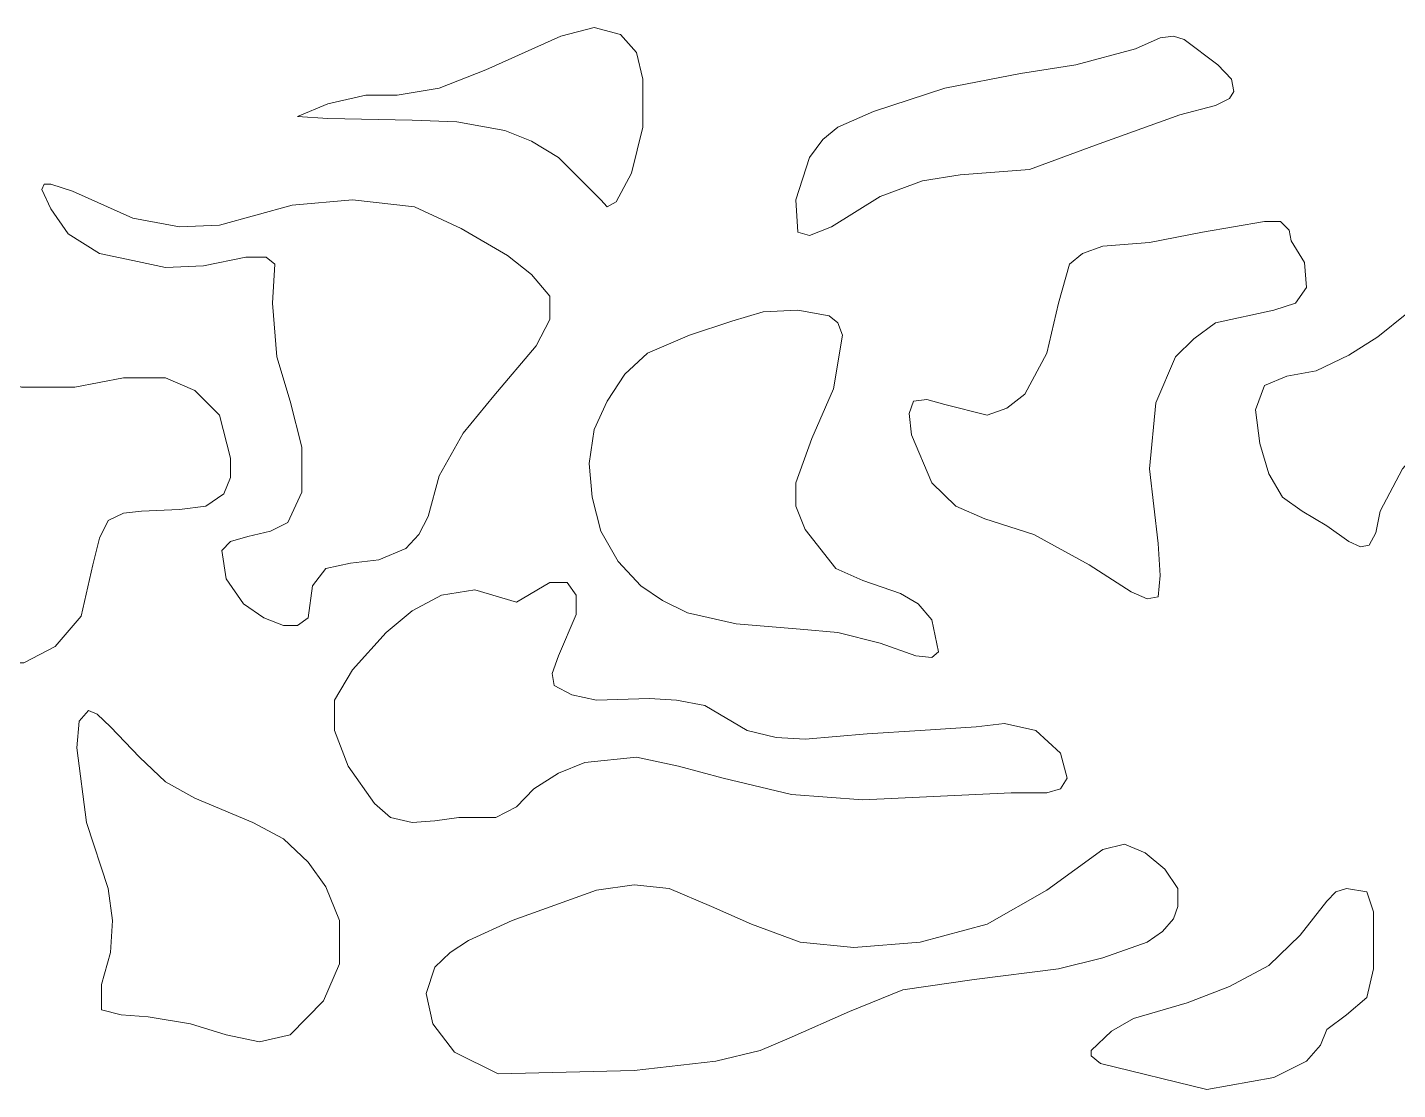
# Model space of a CAD drawing. Header units: millimetres. Extents: x -1200 to 1200, y -590 to 590.
# Drawn here: x -559.3 to -89.7, y -583.2 to -219.1 of the extents above; entities that cross this region are included whole.
import ezdxf

# ---------------------------------------------------------------- set-up
doc = ezdxf.new("R2010")
doc.units = ezdxf.units.MM
doc.header["$MEASUREMENT"] = 0
doc.layers.add('Layer 1', color=7, linetype='Continuous')

msp = doc.modelspace()

# ---------------------------------------------------------------- linework, layer by layer
at = {"layer": 'Layer 1', "color": 250, "lineweight": 20}
for points, knots in [([(-362.8051, -278.2911), (-362.8051, -278.2911), (-377.2727, -263.703), (-377.2727, -263.703), (-377.2727, -263.703), (-386.5007, -258.1075), (-386.5007, -258.1075), (-386.5007, -258.1075), (-395.7287, -254.5109), (-395.7287, -254.5109), (-395.7287, -254.5109), (-412.1891, -251.5148), (-412.1891, -251.5148), (-412.1891, -251.5148), (-427.4008, -250.9143), (-427.4008, -250.9143), (-427.4008, -250.9143), (-456.331, -250.3138), (-456.331, -250.3138), (-456.331, -250.3138), (-466.8077, -249.7154), (-466.8077, -249.7154), (-466.8077, -249.7154), (-456.331, -245.3189), (-456.331, -245.3189), (-456.331, -245.3189), (-443.3644, -242.3205), (-443.3644, -242.3205), (-443.3644, -242.3205), (-432.6379, -242.3205), (-432.6379, -242.3205), (-432.6379, -242.3205), (-418.1729, -239.9228), (-418.1729, -239.9228), (-418.1729, -239.9228), (-402.2119, -233.729), (-402.2119, -233.729), (-402.2119, -233.729), (-376.5235, -222.1392), (-376.5235, -222.1392), (-376.5235, -222.1392), (-365.0503, -219.1409), (-365.0503, -219.1409), (-365.0503, -219.1409), (-356.0721, -221.5386), (-356.0721, -221.5386), (-356.0721, -221.5386), (-350.5852, -227.7346), (-350.5852, -227.7346), (-350.5852, -227.7346), (-348.34, -236.9267), (-348.34, -236.9267), (-348.34, -236.9267), (-348.34, -253.3121), (-348.34, -253.3121), (-348.34, -253.3121), (-352.3309, -269.0991), (-352.3309, -269.0991), (-352.3309, -269.0991), (-357.568, -278.8917), (-357.568, -278.8917), (-357.568, -278.8917), (-360.5625, -280.6889), (-360.5625, -280.6889), (-360.5625, -280.6889), (-362.8051, -278.2911), (-362.8051, -278.2911)], [0, 0, 0, 0, 0.04545455, 0.04545455, 0.04545455, 0.09090909, 0.09090909, 0.09090909, 0.13636364, 0.13636364, 0.13636364, 0.18181818, 0.18181818, 0.18181818, 0.22727273, 0.22727273, 0.22727273, 0.27272727, 0.27272727, 0.27272727, 0.31818182, 0.31818182, 0.31818182, 0.36363636, 0.36363636, 0.36363636, 0.40909091, 0.40909091, 0.40909091, 0.45454545, 0.45454545, 0.45454545, 0.5, 0.5, 0.5, 0.54545455, 0.54545455, 0.54545455, 0.59090909, 0.59090909, 0.59090909, 0.63636364, 0.63636364, 0.63636364, 0.68181818, 0.68181818, 0.68181818, 0.72727273, 0.72727273, 0.72727273, 0.77272727, 0.77272727, 0.77272727, 0.81818182, 0.81818182, 0.81818182, 0.86363636, 0.86363636, 0.86363636, 0.90909091, 0.90909091, 0.90909091, 0.95454545, 0.95454545, 0.95454545, 1, 1, 1, 1]), ([(-162.7842, -223.338), (-162.7842, -223.338), (-151.3137, -231.9296), (-151.3137, -231.9296), (-151.3137, -231.9296), (-146.5735, -236.9267), (-146.5735, -236.9267), (-146.5735, -236.9267), (-145.8269, -241.1217), (-145.8269, -241.1217), (-145.8269, -241.1217), (-147.3228, -243.5216), (-147.3228, -243.5216), (-147.3228, -243.5216), (-152.0604, -245.9194), (-152.0604, -245.9194), (-152.0604, -245.9194), (-164.2828, -249.1149), (-164.2828, -249.1149), (-164.2828, -249.1149), (-193.2129, -259.5081), (-193.2129, -259.5081), (-193.2129, -259.5081), (-215.9095, -267.9001), (-215.9095, -267.9001), (-215.9095, -267.9001), (-239.6025, -269.6974), (-239.6025, -269.6974), (-239.6025, -269.6974), (-252.5716, -271.6962), (-252.5716, -271.6962), (-252.5716, -271.6962), (-267.0367, -277.0923), (-267.0367, -277.0923), (-267.0367, -277.0923), (-283.7469, -287.4832), (-283.7469, -287.4832), (-283.7469, -287.4832), (-291.2265, -290.4815), (-291.2265, -290.4815), (-291.2265, -290.4815), (-295.2174, -289.2826), (-295.2174, -289.2826), (-295.2174, -289.2826), (-295.9667, -278.2911), (-295.9667, -278.2911), (-295.9667, -278.2911), (-291.2265, -263.703), (-291.2265, -263.703), (-291.2265, -263.703), (-286.7388, -257.5092), (-286.7388, -257.5092), (-286.7388, -257.5092), (-281.5016, -253.3121), (-281.5016, -253.3121), (-281.5016, -253.3121), (-269.2793, -247.916), (-269.2793, -247.916), (-269.2793, -247.916), (-244.8395, -239.9228), (-244.8395, -239.9228), (-244.8395, -239.9228), (-218.9014, -234.9278), (-218.9014, -234.9278), (-218.9014, -234.9278), (-199.9459, -231.9296), (-199.9459, -231.9296), (-199.9459, -231.9296), (-179.4945, -226.5358), (-179.4945, -226.5358), (-179.4945, -226.5358), (-171.0158, -222.7375), (-171.0158, -222.7375), (-171.0158, -222.7375), (-166.5254, -222.1392), (-166.5254, -222.1392), (-166.5254, -222.1392), (-162.7842, -223.338), (-162.7842, -223.338)], [0, 0, 0, 0, 0.03846154, 0.03846154, 0.03846154, 0.07692308, 0.07692308, 0.07692308, 0.11538462, 0.11538462, 0.11538462, 0.15384615, 0.15384615, 0.15384615, 0.19230769, 0.19230769, 0.19230769, 0.23076923, 0.23076923, 0.23076923, 0.26923077, 0.26923077, 0.26923077, 0.30769231, 0.30769231, 0.30769231, 0.34615385, 0.34615385, 0.34615385, 0.38461538, 0.38461538, 0.38461538, 0.42307692, 0.42307692, 0.42307692, 0.46153846, 0.46153846, 0.46153846, 0.5, 0.5, 0.5, 0.53846154, 0.53846154, 0.53846154, 0.57692308, 0.57692308, 0.57692308, 0.61538462, 0.61538462, 0.61538462, 0.65384615, 0.65384615, 0.65384615, 0.69230769, 0.69230769, 0.69230769, 0.73076923, 0.73076923, 0.73076923, 0.76923077, 0.76923077, 0.76923077, 0.80769231, 0.80769231, 0.80769231, 0.84615385, 0.84615385, 0.84615385, 0.88461538, 0.88461538, 0.88461538, 0.92307692, 0.92307692, 0.92307692, 0.96153846, 0.96153846, 0.96153846, 1, 1, 1, 1]), ([(-485.2637, -416.773), (-485.2637, -416.773), (-491.2473, -408.1815), (-491.2473, -408.1815), (-491.2473, -408.1815), (-492.7459, -398.3889), (-492.7459, -398.3889), (-492.7459, -398.3889), (-489.7514, -395.3928), (-489.7514, -395.3928), (-489.7514, -395.3928), (-483.7677, -393.5933), (-483.7677, -393.5933), (-483.7677, -393.5933), (-476.0356, -391.7939), (-476.0356, -391.7939), (-476.0356, -391.7939), (-470.0493, -388.7979), (-470.0493, -388.7979), (-470.0493, -388.7979), (-465.3117, -378.4069), (-465.3117, -378.4069), (-465.3117, -378.4069), (-465.3117, -363.0188), (-465.3117, -363.0188), (-465.3117, -363.0188), (-469.3, -347.2318), (-469.3, -347.2318), (-469.3, -347.2318), (-473.7905, -332.0453), (-473.7905, -332.0453), (-473.7905, -332.0453), (-475.2864, -313.6612), (-475.2864, -313.6612), (-475.2864, -313.6612), (-474.5397, -300.2719), (-474.5397, -300.2719), (-474.5397, -300.2719), (-477.5316, -297.8742), (-477.5316, -297.8742), (-477.5316, -297.8742), (-484.5144, -297.8742), (-484.5144, -297.8742), (-484.5144, -297.8742), (-498.9794, -300.8724), (-498.9794, -300.8724), (-498.9794, -300.8724), (-511.9485, -301.4708), (-511.9485, -301.4708), (-511.9485, -301.4708), (-523.1719, -299.0731), (-523.1719, -299.0731), (-523.1719, -299.0731), (-534.6451, -296.6753), (-534.6451, -296.6753), (-534.6451, -296.6753), (-545.369, -289.881), (-545.369, -289.881), (-545.369, -289.881), (-551.3553, -281.2894), (-551.3553, -281.2894), (-551.3553, -281.2894), (-554.3472, -274.6945), (-554.3472, -274.6945), (-554.3472, -274.6945), (-553.598, -272.8951), (-553.598, -272.8951), (-553.598, -272.8951), (-551.3553, -272.8951), (-551.3553, -272.8951), (-551.3553, -272.8951), (-543.873, -275.2928), (-543.873, -275.2928), (-543.873, -275.2928), (-523.1719, -284.4849), (-523.1719, -284.4849), (-523.1719, -284.4849), (-507.211, -287.4832), (-507.211, -287.4832), (-507.211, -287.4832), (-493.4926, -286.8849), (-493.4926, -286.8849), (-493.4926, -286.8849), (-468.5533, -280.0905), (-468.5533, -280.0905), (-468.5533, -280.0905), (-447.8522, -278.2911), (-447.8522, -278.2911), (-447.8522, -278.2911), (-426.6542, -280.6889), (-426.6542, -280.6889), (-426.6542, -280.6889), (-410.6906, -288.0837), (-410.6906, -288.0837), (-410.6906, -288.0837), (-394.7296, -297.2758), (-394.7296, -297.2758), (-394.7296, -297.2758), (-386.5007, -303.8685), (-386.5007, -303.8685), (-386.5007, -303.8685), (-380.2646, -311.2634), (-380.2646, -311.2634), (-380.2646, -311.2634), (-380.2646, -319.2567), (-380.2646, -319.2567), (-380.2646, -319.2567), (-385.0021, -328.2493), (-385.0021, -328.2493), (-385.0021, -328.2493), (-399.4672, -345.4346), (-399.4672, -345.4346), (-399.4672, -345.4346), (-409.9439, -358.2233), (-409.9439, -358.2233), (-409.9439, -358.2233), (-418.1729, -372.8114), (-418.1729, -372.8114), (-418.1729, -372.8114), (-421.914, -386.799), (-421.914, -386.799), (-421.914, -386.799), (-425.1556, -392.995), (-425.1556, -392.995), (-425.1556, -392.995), (-429.6461, -397.7905), (-429.6461, -397.7905), (-429.6461, -397.7905), (-438.874, -401.5865), (-438.874, -401.5865), (-438.874, -401.5865), (-448.6015, -402.7854), (-448.6015, -402.7854), (-448.6015, -402.7854), (-457.0802, -404.5848), (-457.0802, -404.5848), (-457.0802, -404.5848), (-461.5706, -410.5792), (-461.5706, -410.5792), (-461.5706, -410.5792), (-463.0666, -421.5707), (-463.0666, -421.5707), (-463.0666, -421.5707), (-466.8077, -424.1679), (-466.8077, -424.1679), (-466.8077, -424.1679), (-471.5452, -424.1679), (-471.5452, -424.1679), (-471.5452, -424.1679), (-478.2808, -421.5707), (-478.2808, -421.5707), (-478.2808, -421.5707), (-485.2637, -416.773), (-485.2637, -416.773)], [0, 0, 0, 0, 0.01960784, 0.01960784, 0.01960784, 0.03921569, 0.03921569, 0.03921569, 0.05882353, 0.05882353, 0.05882353, 0.07843137, 0.07843137, 0.07843137, 0.09803922, 0.09803922, 0.09803922, 0.11764706, 0.11764706, 0.11764706, 0.1372549, 0.1372549, 0.1372549, 0.15686275, 0.15686275, 0.15686275, 0.17647059, 0.17647059, 0.17647059, 0.19607843, 0.19607843, 0.19607843, 0.21568627, 0.21568627, 0.21568627, 0.23529412, 0.23529412, 0.23529412, 0.25490196, 0.25490196, 0.25490196, 0.2745098, 0.2745098, 0.2745098, 0.29411765, 0.29411765, 0.29411765, 0.31372549, 0.31372549, 0.31372549, 0.33333333, 0.33333333, 0.33333333, 0.35294118, 0.35294118, 0.35294118, 0.37254902, 0.37254902, 0.37254902, 0.39215686, 0.39215686, 0.39215686, 0.41176471, 0.41176471, 0.41176471, 0.43137255, 0.43137255, 0.43137255, 0.45098039, 0.45098039, 0.45098039, 0.47058824, 0.47058824, 0.47058824, 0.49019608, 0.49019608, 0.49019608, 0.50980392, 0.50980392, 0.50980392, 0.52941176, 0.52941176, 0.52941176, 0.54901961, 0.54901961, 0.54901961, 0.56862745, 0.56862745, 0.56862745, 0.58823529, 0.58823529, 0.58823529, 0.60784314, 0.60784314, 0.60784314, 0.62745098, 0.62745098, 0.62745098, 0.64705882, 0.64705882, 0.64705882, 0.66666667, 0.66666667, 0.66666667, 0.68627451, 0.68627451, 0.68627451, 0.70588235, 0.70588235, 0.70588235, 0.7254902, 0.7254902, 0.7254902, 0.74509804, 0.74509804, 0.74509804, 0.76470588, 0.76470588, 0.76470588, 0.78431373, 0.78431373, 0.78431373, 0.80392157, 0.80392157, 0.80392157, 0.82352941, 0.82352941, 0.82352941, 0.84313725, 0.84313725, 0.84313725, 0.8627451, 0.8627451, 0.8627451, 0.88235294, 0.88235294, 0.88235294, 0.90196078, 0.90196078, 0.90196078, 0.92156863, 0.92156863, 0.92156863, 0.94117647, 0.94117647, 0.94117647, 0.96078431, 0.96078431, 0.96078431, 0.98039216, 0.98039216, 0.98039216, 1, 1, 1, 1]), ([(-598.4915, -433.1605), (-598.4915, -433.1605), (-602.4825, -425.9651), (-602.4825, -425.9651), (-602.4825, -425.9651), (-602.4825, -418.5724), (-602.4825, -418.5724), (-602.4825, -418.5724), (-598.4915, -413.1764), (-598.4915, -413.1764), (-598.4915, -413.1764), (-591.7586, -409.3803), (-591.7586, -409.3803), (-591.7586, -409.3803), (-584.2763, -406.9826), (-584.2763, -406.9826), (-584.2763, -406.9826), (-578.0402, -404.5848), (-578.0402, -404.5848), (-578.0402, -404.5848), (-576.5442, -398.3889), (-576.5442, -398.3889), (-576.5442, -398.3889), (-578.0402, -391.1956), (-578.0402, -391.1956), (-578.0402, -391.1956), (-586.5215, -375.2092), (-586.5215, -375.2092), (-586.5215, -375.2092), (-602.4825, -354.6267), (-602.4825, -354.6267), (-602.4825, -354.6267), (-609.9647, -347.8323), (-609.9647, -347.8323), (-609.9647, -347.8323), (-619.1928, -342.4363), (-619.1928, -342.4363), (-619.1928, -342.4363), (-632.1618, -335.6419), (-632.1618, -335.6419), (-632.1618, -335.6419), (-638.1456, -332.0453), (-638.1456, -332.0453), (-638.1456, -332.0453), (-643.6324, -326.4499), (-643.6324, -326.4499), (-643.6324, -326.4499), (-649.6187, -316.0589), (-649.6187, -316.0589), (-649.6187, -316.0589), (-651.1147, -305.668), (-651.1147, -305.668), (-651.1147, -305.668), (-645.8776, -298.4747), (-645.8776, -298.4747), (-645.8776, -298.4747), (-637.3989, -292.8792), (-637.3989, -292.8792), (-637.3989, -292.8792), (-629.1674, -288.6821), (-629.1674, -288.6821), (-629.1674, -288.6821), (-619.1928, -286.2844), (-619.1928, -286.2844), (-619.1928, -286.2844), (-610.7114, -287.4832), (-610.7114, -287.4832), (-610.7114, -287.4832), (-603.2291, -291.6804), (-603.2291, -291.6804), (-603.2291, -291.6804), (-595.4997, -298.4747), (-595.4997, -298.4747), (-595.4997, -298.4747), (-589.5133, -307.0663), (-589.5133, -307.0663), (-589.5133, -307.0663), (-583.2773, -322.8533), (-583.2773, -322.8533), (-583.2773, -322.8533), (-576.5442, -335.6419), (-576.5442, -335.6419), (-576.5442, -335.6419), (-569.8112, -339.8391), (-569.8112, -339.8391), (-569.8112, -339.8391), (-561.33, -342.4363), (-561.33, -342.4363), (-561.33, -342.4363), (-543.1238, -342.4363), (-543.1238, -342.4363), (-543.1238, -342.4363), (-526.4135, -339.2386), (-526.4135, -339.2386), (-526.4135, -339.2386), (-511.9485, -339.2386), (-511.9485, -339.2386), (-511.9485, -339.2386), (-501.9739, -343.6352), (-501.9739, -343.6352), (-501.9739, -343.6352), (-493.4926, -352.0295), (-493.4926, -352.0295), (-493.4926, -352.0295), (-489.7514, -366.817), (-489.7514, -366.817), (-489.7514, -366.817), (-489.7514, -373.4098), (-489.7514, -373.4098), (-489.7514, -373.4098), (-491.9966, -379.0053), (-491.9966, -379.0053), (-491.9966, -379.0053), (-498.2327, -383.2024), (-498.2327, -383.2024), (-498.2327, -383.2024), (-507.211, -384.4012), (-507.211, -384.4012), (-507.211, -384.4012), (-520.18, -385.0018), (-520.18, -385.0018), (-520.18, -385.0018), (-526.4135, -385.6001), (-526.4135, -385.6001), (-526.4135, -385.6001), (-531.6506, -388.1973), (-531.6506, -388.1973), (-531.6506, -388.1973), (-534.6451, -394.1939), (-534.6451, -394.1939), (-534.6451, -394.1939), (-536.8903, -403.386), (-536.8903, -403.386), (-536.8903, -403.386), (-540.8786, -420.9701), (-540.8786, -420.9701), (-540.8786, -420.9701), (-549.8594, -431.3611), (-549.8594, -431.3611), (-549.8594, -431.3611), (-560.5833, -436.9566), (-560.5833, -436.9566), (-560.5833, -436.9566), (-578.0402, -436.9566), (-578.0402, -436.9566), (-578.0402, -436.9566), (-589.5133, -436.9566), (-589.5133, -436.9566), (-589.5133, -436.9566), (-594.7505, -436.3583), (-594.7505, -436.3583), (-594.7505, -436.3583), (-598.4915, -433.1605), (-598.4915, -433.1605)], [0, 0, 0, 0, 0.01960784, 0.01960784, 0.01960784, 0.03921569, 0.03921569, 0.03921569, 0.05882353, 0.05882353, 0.05882353, 0.07843137, 0.07843137, 0.07843137, 0.09803922, 0.09803922, 0.09803922, 0.11764706, 0.11764706, 0.11764706, 0.1372549, 0.1372549, 0.1372549, 0.15686275, 0.15686275, 0.15686275, 0.17647059, 0.17647059, 0.17647059, 0.19607843, 0.19607843, 0.19607843, 0.21568627, 0.21568627, 0.21568627, 0.23529412, 0.23529412, 0.23529412, 0.25490196, 0.25490196, 0.25490196, 0.2745098, 0.2745098, 0.2745098, 0.29411765, 0.29411765, 0.29411765, 0.31372549, 0.31372549, 0.31372549, 0.33333333, 0.33333333, 0.33333333, 0.35294118, 0.35294118, 0.35294118, 0.37254902, 0.37254902, 0.37254902, 0.39215686, 0.39215686, 0.39215686, 0.41176471, 0.41176471, 0.41176471, 0.43137255, 0.43137255, 0.43137255, 0.45098039, 0.45098039, 0.45098039, 0.47058824, 0.47058824, 0.47058824, 0.49019608, 0.49019608, 0.49019608, 0.50980392, 0.50980392, 0.50980392, 0.52941176, 0.52941176, 0.52941176, 0.54901961, 0.54901961, 0.54901961, 0.56862745, 0.56862745, 0.56862745, 0.58823529, 0.58823529, 0.58823529, 0.60784314, 0.60784314, 0.60784314, 0.62745098, 0.62745098, 0.62745098, 0.64705882, 0.64705882, 0.64705882, 0.66666667, 0.66666667, 0.66666667, 0.68627451, 0.68627451, 0.68627451, 0.70588235, 0.70588235, 0.70588235, 0.7254902, 0.7254902, 0.7254902, 0.74509804, 0.74509804, 0.74509804, 0.76470588, 0.76470588, 0.76470588, 0.78431373, 0.78431373, 0.78431373, 0.80392157, 0.80392157, 0.80392157, 0.82352941, 0.82352941, 0.82352941, 0.84313725, 0.84313725, 0.84313725, 0.8627451, 0.8627451, 0.8627451, 0.88235294, 0.88235294, 0.88235294, 0.90196078, 0.90196078, 0.90196078, 0.92156863, 0.92156863, 0.92156863, 0.94117647, 0.94117647, 0.94117647, 0.96078431, 0.96078431, 0.96078431, 0.98039216, 0.98039216, 0.98039216, 1, 1, 1, 1]), ([(-126.1221, -292.2787), (-126.1221, -292.2787), (-121.6344, -299.6736), (-121.6344, -299.6736), (-121.6344, -299.6736), (-120.8851, -308.2651), (-120.8851, -308.2651), (-120.8851, -308.2651), (-124.6263, -313.6612), (-124.6263, -313.6612), (-124.6263, -313.6612), (-132.1085, -316.0589), (-132.1085, -316.0589), (-132.1085, -316.0589), (-152.0604, -320.4555), (-152.0604, -320.4555), (-152.0604, -320.4555), (-159.5426, -325.8515), (-159.5426, -325.8515), (-159.5426, -325.8515), (-165.7788, -332.0453), (-165.7788, -332.0453), (-165.7788, -332.0453), (-172.5117, -347.8323), (-172.5117, -347.8323), (-172.5117, -347.8323), (-174.757, -370.4137), (-174.757, -370.4137), (-174.757, -370.4137), (-171.7651, -395.9911), (-171.7651, -395.9911), (-171.7651, -395.9911), (-171.0158, -406.9826), (-171.0158, -406.9826), (-171.0158, -406.9826), (-171.7651, -414.3753), (-171.7651, -414.3753), (-171.7651, -414.3753), (-175.5062, -414.9758), (-175.5062, -414.9758), (-175.5062, -414.9758), (-180.993, -412.5781), (-180.993, -412.5781), (-180.993, -412.5781), (-195.4581, -403.386), (-195.4581, -403.386), (-195.4581, -403.386), (-214.4109, -392.995), (-214.4109, -392.995), (-214.4109, -392.995), (-231.1212, -387.599), (-231.1212, -387.599), (-231.1212, -387.599), (-241.0984, -383.2024), (-241.0984, -383.2024), (-241.0984, -383.2024), (-249.3273, -375.2092), (-249.3273, -375.2092), (-249.3273, -375.2092), (-256.3101, -358.8238), (-256.3101, -358.8238), (-256.3101, -358.8238), (-257.0594, -351.4289), (-257.0594, -351.4289), (-257.0594, -351.4289), (-255.5635, -347.2318), (-255.5635, -347.2318), (-255.5635, -347.2318), (-251.073, -346.6335), (-251.073, -346.6335), (-251.073, -346.6335), (-244.8395, -348.4307), (-244.8395, -348.4307), (-244.8395, -348.4307), (-230.3745, -352.0295), (-230.3745, -352.0295), (-230.3745, -352.0295), (-223.6389, -349.6317), (-223.6389, -349.6317), (-223.6389, -349.6317), (-217.4054, -344.834), (-217.4054, -344.834), (-217.4054, -344.834), (-209.9232, -330.8465), (-209.9232, -330.8465), (-209.9232, -330.8465), (-205.9322, -313.6612), (-205.9322, -313.6612), (-205.9322, -313.6612), (-202.1911, -300.2719), (-202.1911, -300.2719), (-202.1911, -300.2719), (-197.7007, -296.6753), (-197.7007, -296.6753), (-197.7007, -296.6753), (-190.7179, -294.0781), (-190.7179, -294.0781), (-190.7179, -294.0781), (-174.757, -292.8792), (-174.757, -292.8792), (-174.757, -292.8792), (-156.5507, -289.2826), (-156.5507, -289.2826), (-156.5507, -289.2826), (-135.3502, -285.6838), (-135.3502, -285.6838), (-135.3502, -285.6838), (-129.8633, -285.6838), (-129.8633, -285.6838), (-129.8633, -285.6838), (-126.8714, -288.6821), (-126.8714, -288.6821), (-126.8714, -288.6821), (-126.1221, -292.2787), (-126.1221, -292.2787)], [0, 0, 0, 0, 0.02631579, 0.02631579, 0.02631579, 0.05263158, 0.05263158, 0.05263158, 0.07894737, 0.07894737, 0.07894737, 0.10526316, 0.10526316, 0.10526316, 0.13157895, 0.13157895, 0.13157895, 0.15789474, 0.15789474, 0.15789474, 0.18421053, 0.18421053, 0.18421053, 0.21052632, 0.21052632, 0.21052632, 0.23684211, 0.23684211, 0.23684211, 0.26315789, 0.26315789, 0.26315789, 0.28947368, 0.28947368, 0.28947368, 0.31578947, 0.31578947, 0.31578947, 0.34210526, 0.34210526, 0.34210526, 0.36842105, 0.36842105, 0.36842105, 0.39473684, 0.39473684, 0.39473684, 0.42105263, 0.42105263, 0.42105263, 0.44736842, 0.44736842, 0.44736842, 0.47368421, 0.47368421, 0.47368421, 0.5, 0.5, 0.5, 0.52631579, 0.52631579, 0.52631579, 0.55263158, 0.55263158, 0.55263158, 0.57894737, 0.57894737, 0.57894737, 0.60526316, 0.60526316, 0.60526316, 0.63157895, 0.63157895, 0.63157895, 0.65789474, 0.65789474, 0.65789474, 0.68421053, 0.68421053, 0.68421053, 0.71052632, 0.71052632, 0.71052632, 0.73684211, 0.73684211, 0.73684211, 0.76315789, 0.76315789, 0.76315789, 0.78947368, 0.78947368, 0.78947368, 0.81578947, 0.81578947, 0.81578947, 0.84210526, 0.84210526, 0.84210526, 0.86842105, 0.86842105, 0.86842105, 0.89473684, 0.89473684, 0.89473684, 0.92105263, 0.92105263, 0.92105263, 0.94736842, 0.94736842, 0.94736842, 0.97368421, 0.97368421, 0.97368421, 1, 1, 1, 1]), ([(-41.5772, -318.6561), (-41.5772, -318.6561), (-39.3319, -328.8476), (-39.3319, -328.8476), (-39.3319, -328.8476), (-41.5772, -338.0397), (-41.5772, -338.0397), (-41.5772, -338.0397), (-47.8106, -343.0369), (-47.8106, -343.0369), (-47.8106, -343.0369), (-55.2929, -346.033), (-55.2929, -346.033), (-55.2929, -346.033), (-67.5128, -352.0295), (-67.5128, -352.0295), (-67.5128, -352.0295), (-78.2392, -359.4222), (-78.2392, -359.4222), (-78.2392, -359.4222), (-87.9641, -370.4137), (-87.9641, -370.4137), (-87.9641, -370.4137), (-95.6961, -385.0018), (-95.6961, -385.0018), (-95.6961, -385.0018), (-97.1921, -392.3945), (-97.1921, -392.3945), (-97.1921, -392.3945), (-99.4373, -396.5916), (-99.4373, -396.5916), (-99.4373, -396.5916), (-102.4291, -397.19), (-102.4291, -397.19), (-102.4291, -397.19), (-106.42, -395.3928), (-106.42, -395.3928), (-106.42, -395.3928), (-113.9023, -389.9967), (-113.9023, -389.9967), (-113.9023, -389.9967), (-122.381, -385.0018), (-122.381, -385.0018), (-122.381, -385.0018), (-129.1166, -380.2041), (-129.1166, -380.2041), (-129.1166, -380.2041), (-133.8542, -372.2109), (-133.8542, -372.2109), (-133.8542, -372.2109), (-136.8486, -361.8199), (-136.8486, -361.8199), (-136.8486, -361.8199), (-138.3446, -350.2301), (-138.3446, -350.2301), (-138.3446, -350.2301), (-135.3502, -341.838), (-135.3502, -341.838), (-135.3502, -341.838), (-127.6207, -338.6403), (-127.6207, -338.6403), (-127.6207, -338.6403), (-117.6435, -336.8408), (-117.6435, -336.8408), (-117.6435, -336.8408), (-106.42, -331.447), (-106.42, -331.447), (-106.42, -331.447), (-96.4454, -325.251), (-96.4454, -325.251), (-96.4454, -325.251), (-86.4682, -317.2578), (-86.4682, -317.2578), (-86.4682, -317.2578), (-79.7351, -305.668), (-79.7351, -305.668), (-79.7351, -305.668), (-75.994, -300.2719), (-75.994, -300.2719), (-75.994, -300.2719), (-71.2538, -296.6753), (-71.2538, -296.6753), (-71.2538, -296.6753), (-66.0168, -294.8781), (-66.0168, -294.8781), (-66.0168, -294.8781), (-59.034, -294.8781), (-59.034, -294.8781), (-59.034, -294.8781), (-53.0477, -297.2758), (-53.0477, -297.2758), (-53.0477, -297.2758), (-48.5599, -301.4708), (-48.5599, -301.4708), (-48.5599, -301.4708), (-45.3157, -309.464), (-45.3157, -309.464), (-45.3157, -309.464), (-41.5772, -318.6561), (-41.5772, -318.6561)], [0, 0, 0, 0, 0.03030303, 0.03030303, 0.03030303, 0.06060606, 0.06060606, 0.06060606, 0.09090909, 0.09090909, 0.09090909, 0.12121212, 0.12121212, 0.12121212, 0.15151515, 0.15151515, 0.15151515, 0.18181818, 0.18181818, 0.18181818, 0.21212121, 0.21212121, 0.21212121, 0.24242424, 0.24242424, 0.24242424, 0.27272727, 0.27272727, 0.27272727, 0.3030303, 0.3030303, 0.3030303, 0.33333333, 0.33333333, 0.33333333, 0.36363636, 0.36363636, 0.36363636, 0.39393939, 0.39393939, 0.39393939, 0.42424242, 0.42424242, 0.42424242, 0.45454545, 0.45454545, 0.45454545, 0.48484848, 0.48484848, 0.48484848, 0.51515152, 0.51515152, 0.51515152, 0.54545455, 0.54545455, 0.54545455, 0.57575758, 0.57575758, 0.57575758, 0.60606061, 0.60606061, 0.60606061, 0.63636364, 0.63636364, 0.63636364, 0.66666667, 0.66666667, 0.66666667, 0.6969697, 0.6969697, 0.6969697, 0.72727273, 0.72727273, 0.72727273, 0.75757576, 0.75757576, 0.75757576, 0.78787879, 0.78787879, 0.78787879, 0.81818182, 0.81818182, 0.81818182, 0.84848485, 0.84848485, 0.84848485, 0.87878788, 0.87878788, 0.87878788, 0.90909091, 0.90909091, 0.90909091, 0.93939394, 0.93939394, 0.93939394, 0.96969697, 0.96969697, 0.96969697, 1, 1, 1, 1]), ([(-280.0057, -324.6526), (-280.0057, -324.6526), (-282.9976, -343.0369), (-282.9976, -343.0369), (-282.9976, -343.0369), (-290.4798, -360.0227), (-290.4798, -360.0227), (-290.4798, -360.0227), (-295.9667, -375.2092), (-295.9667, -375.2092), (-295.9667, -375.2092), (-295.9667, -383.2024), (-295.9667, -383.2024), (-295.9667, -383.2024), (-292.7251, -391.1956), (-292.7251, -391.1956), (-292.7251, -391.1956), (-282.2483, -404.5848), (-282.2483, -404.5848), (-282.2483, -404.5848), (-273.0204, -408.7798), (-273.0204, -408.7798), (-273.0204, -408.7798), (-260.0512, -413.1764), (-260.0512, -413.1764), (-260.0512, -413.1764), (-254.0676, -416.773), (-254.0676, -416.773), (-254.0676, -416.773), (-249.3273, -422.169), (-249.3273, -422.169), (-249.3273, -422.169), (-247.0847, -433.1605), (-247.0847, -433.1605), (-247.0847, -433.1605), (-249.3273, -435.1572), (-249.3273, -435.1572), (-249.3273, -435.1572), (-254.8142, -434.5588), (-254.8142, -434.5588), (-254.8142, -434.5588), (-267.0367, -430.1623), (-267.0367, -430.1623), (-267.0367, -430.1623), (-281.5016, -426.5656), (-281.5016, -426.5656), (-281.5016, -426.5656), (-294.4708, -425.3668), (-294.4708, -425.3668), (-294.4708, -425.3668), (-316.4181, -423.5674), (-316.4181, -423.5674), (-316.4181, -423.5674), (-333.1283, -419.7713), (-333.1283, -419.7713), (-333.1283, -419.7713), (-341.607, -415.5742), (-341.607, -415.5742), (-341.607, -415.5742), (-349.0893, -410.5792), (-349.0893, -410.5792), (-349.0893, -410.5792), (-356.8213, -402.1871), (-356.8213, -402.1871), (-356.8213, -402.1871), (-362.8051, -391.7939), (-362.8051, -391.7939), (-362.8051, -391.7939), (-365.7996, -380.2041), (-365.7996, -380.2041), (-365.7996, -380.2041), (-366.796, -368.6142), (-366.796, -368.6142), (-366.796, -368.6142), (-365.0503, -357.0244), (-365.0503, -357.0244), (-365.0503, -357.0244), (-360.5625, -347.2318), (-360.5625, -347.2318), (-360.5625, -347.2318), (-354.5762, -338.0397), (-354.5762, -338.0397), (-354.5762, -338.0397), (-346.8441, -330.8465), (-346.8441, -330.8465), (-346.8441, -330.8465), (-332.3791, -324.6526), (-332.3791, -324.6526), (-332.3791, -324.6526), (-317.914, -319.855), (-317.914, -319.855), (-317.914, -319.855), (-307.1901, -316.6594), (-307.1901, -316.6594), (-307.1901, -316.6594), (-295.2174, -316.0589), (-295.2174, -316.0589), (-295.2174, -316.0589), (-284.4935, -318.0578), (-284.4935, -318.0578), (-284.4935, -318.0578), (-281.5016, -320.4555), (-281.5016, -320.4555), (-281.5016, -320.4555), (-280.0057, -324.6526), (-280.0057, -324.6526)], [0, 0, 0, 0, 0.02857143, 0.02857143, 0.02857143, 0.05714286, 0.05714286, 0.05714286, 0.08571429, 0.08571429, 0.08571429, 0.11428571, 0.11428571, 0.11428571, 0.14285714, 0.14285714, 0.14285714, 0.17142857, 0.17142857, 0.17142857, 0.2, 0.2, 0.2, 0.22857143, 0.22857143, 0.22857143, 0.25714286, 0.25714286, 0.25714286, 0.28571429, 0.28571429, 0.28571429, 0.31428571, 0.31428571, 0.31428571, 0.34285714, 0.34285714, 0.34285714, 0.37142857, 0.37142857, 0.37142857, 0.4, 0.4, 0.4, 0.42857143, 0.42857143, 0.42857143, 0.45714286, 0.45714286, 0.45714286, 0.48571429, 0.48571429, 0.48571429, 0.51428571, 0.51428571, 0.51428571, 0.54285714, 0.54285714, 0.54285714, 0.57142857, 0.57142857, 0.57142857, 0.6, 0.6, 0.6, 0.62857143, 0.62857143, 0.62857143, 0.65714286, 0.65714286, 0.65714286, 0.68571429, 0.68571429, 0.68571429, 0.71428571, 0.71428571, 0.71428571, 0.74285714, 0.74285714, 0.74285714, 0.77142857, 0.77142857, 0.77142857, 0.8, 0.8, 0.8, 0.82857143, 0.82857143, 0.82857143, 0.85714286, 0.85714286, 0.85714286, 0.88571429, 0.88571429, 0.88571429, 0.91428571, 0.91428571, 0.91428571, 0.94285714, 0.94285714, 0.94285714, 0.97142857, 0.97142857, 0.97142857, 1, 1, 1, 1]), ([(-391.7377, -416.1747), (-391.7377, -416.1747), (-380.2646, -409.3803), (-380.2646, -409.3803), (-380.2646, -409.3803), (-374.2783, -409.3803), (-374.2783, -409.3803), (-374.2783, -409.3803), (-371.2864, -413.7769), (-371.2864, -413.7769), (-371.2864, -413.7769), (-371.2864, -420.3718), (-371.2864, -420.3718), (-371.2864, -420.3718), (-377.2727, -434.5588), (-377.2727, -434.5588), (-377.2727, -434.5588), (-379.5153, -440.5532), (-379.5153, -440.5532), (-379.5153, -440.5532), (-378.7686, -444.7504), (-378.7686, -444.7504), (-378.7686, -444.7504), (-372.7823, -447.9481), (-372.7823, -447.9481), (-372.7823, -447.9481), (-364.3037, -449.7453), (-364.3037, -449.7453), (-364.3037, -449.7453), (-346.0974, -449.147), (-346.0974, -449.147), (-346.0974, -449.147), (-336.8695, -449.7453), (-336.8695, -449.7453), (-336.8695, -449.7453), (-327.142, -451.5447), (-327.142, -451.5447), (-327.142, -451.5447), (-312.6769, -460.1363), (-312.6769, -460.1363), (-312.6769, -460.1363), (-302.6997, -462.534), (-302.6997, -462.534), (-302.6997, -462.534), (-292.7251, -463.1346), (-292.7251, -463.1346), (-292.7251, -463.1346), (-271.5244, -461.3351), (-271.5244, -461.3351), (-271.5244, -461.3351), (-253.3183, -460.1363), (-253.3183, -460.1363), (-253.3183, -460.1363), (-234.1156, -458.9374), (-234.1156, -458.9374), (-234.1156, -458.9374), (-224.3882, -457.7385), (-224.3882, -457.7385), (-224.3882, -457.7385), (-213.6642, -460.1363), (-213.6642, -460.1363), (-213.6642, -460.1363), (-205.183, -467.93), (-205.183, -467.93), (-205.183, -467.93), (-202.9404, -476.5238), (-202.9404, -476.5238), (-202.9404, -476.5238), (-205.183, -480.1204), (-205.183, -480.1204), (-205.183, -480.1204), (-209.9232, -481.5187), (-209.9232, -481.5187), (-209.9232, -481.5187), (-222.143, -481.5187), (-222.143, -481.5187), (-222.143, -481.5187), (-273.0204, -483.9165), (-273.0204, -483.9165), (-273.0204, -483.9165), (-297.4626, -482.1193), (-297.4626, -482.1193), (-297.4626, -482.1193), (-320.9059, -476.5238), (-320.9059, -476.5238), (-320.9059, -476.5238), (-336.1202, -472.3267), (-336.1202, -472.3267), (-336.1202, -472.3267), (-350.5852, -469.3283), (-350.5852, -469.3283), (-350.5852, -469.3283), (-368.2919, -471.1278), (-368.2919, -471.1278), (-368.2919, -471.1278), (-377.2727, -474.7244), (-377.2727, -474.7244), (-377.2727, -474.7244), (-385.7514, -480.1204), (-385.7514, -480.1204), (-385.7514, -480.1204), (-391.7377, -486.3142), (-391.7377, -486.3142), (-391.7377, -486.3142), (-398.7205, -489.9108), (-398.7205, -489.9108), (-398.7205, -489.9108), (-411.4398, -489.9108), (-411.4398, -489.9108), (-411.4398, -489.9108), (-419.6689, -491.1119), (-419.6689, -491.1119), (-419.6689, -491.1119), (-427.4008, -491.7103), (-427.4008, -491.7103), (-427.4008, -491.7103), (-434.8831, -489.9108), (-434.8831, -489.9108), (-434.8831, -489.9108), (-440.37, -485.1153), (-440.37, -485.1153), (-440.37, -485.1153), (-449.3482, -472.3267), (-449.3482, -472.3267), (-449.3482, -472.3267), (-454.0883, -460.1363), (-454.0883, -460.1363), (-454.0883, -460.1363), (-454.0883, -449.7453), (-454.0883, -449.7453), (-454.0883, -449.7453), (-447.8522, -439.3544), (-447.8522, -439.3544), (-447.8522, -439.3544), (-436.3791, -426.5656), (-436.3791, -426.5656), (-436.3791, -426.5656), (-427.4008, -419.1708), (-427.4008, -419.1708), (-427.4008, -419.1708), (-417.4263, -413.7769), (-417.4263, -413.7769), (-417.4263, -413.7769), (-405.9531, -411.9775), (-405.9531, -411.9775), (-405.9531, -411.9775), (-391.7377, -416.1747), (-391.7377, -416.1747)], [0, 0, 0, 0, 0.02040816, 0.02040816, 0.02040816, 0.04081633, 0.04081633, 0.04081633, 0.06122449, 0.06122449, 0.06122449, 0.08163265, 0.08163265, 0.08163265, 0.10204082, 0.10204082, 0.10204082, 0.12244898, 0.12244898, 0.12244898, 0.14285714, 0.14285714, 0.14285714, 0.16326531, 0.16326531, 0.16326531, 0.18367347, 0.18367347, 0.18367347, 0.20408163, 0.20408163, 0.20408163, 0.2244898, 0.2244898, 0.2244898, 0.24489796, 0.24489796, 0.24489796, 0.26530612, 0.26530612, 0.26530612, 0.28571429, 0.28571429, 0.28571429, 0.30612245, 0.30612245, 0.30612245, 0.32653061, 0.32653061, 0.32653061, 0.34693878, 0.34693878, 0.34693878, 0.36734694, 0.36734694, 0.36734694, 0.3877551, 0.3877551, 0.3877551, 0.40816327, 0.40816327, 0.40816327, 0.42857143, 0.42857143, 0.42857143, 0.44897959, 0.44897959, 0.44897959, 0.46938776, 0.46938776, 0.46938776, 0.48979592, 0.48979592, 0.48979592, 0.51020408, 0.51020408, 0.51020408, 0.53061224, 0.53061224, 0.53061224, 0.55102041, 0.55102041, 0.55102041, 0.57142857, 0.57142857, 0.57142857, 0.59183673, 0.59183673, 0.59183673, 0.6122449, 0.6122449, 0.6122449, 0.63265306, 0.63265306, 0.63265306, 0.65306122, 0.65306122, 0.65306122, 0.67346939, 0.67346939, 0.67346939, 0.69387755, 0.69387755, 0.69387755, 0.71428571, 0.71428571, 0.71428571, 0.73469388, 0.73469388, 0.73469388, 0.75510204, 0.75510204, 0.75510204, 0.7755102, 0.7755102, 0.7755102, 0.79591837, 0.79591837, 0.79591837, 0.81632653, 0.81632653, 0.81632653, 0.83673469, 0.83673469, 0.83673469, 0.85714286, 0.85714286, 0.85714286, 0.87755102, 0.87755102, 0.87755102, 0.89795918, 0.89795918, 0.89795918, 0.91836735, 0.91836735, 0.91836735, 0.93877551, 0.93877551, 0.93877551, 0.95918367, 0.95918367, 0.95918367, 0.97959184, 0.97959184, 0.97959184, 1, 1, 1, 1]), ([(-457.8295, -552.8593), (-457.8295, -552.8593), (-452.3426, -540.0684), (-452.3426, -540.0684), (-452.3426, -540.0684), (-452.3426, -525.2808), (-452.3426, -525.2808), (-452.3426, -525.2808), (-457.0802, -513.691), (-457.0802, -513.691), (-457.0802, -513.691), (-463.0666, -505.299), (-463.0666, -505.299), (-463.0666, -505.299), (-471.5452, -497.3057), (-471.5452, -497.3057), (-471.5452, -497.3057), (-482.0194, -491.7103), (-482.0194, -491.7103), (-482.0194, -491.7103), (-501.9739, -483.3181), (-501.9739, -483.3181), (-501.9739, -483.3181), (-511.9485, -477.7226), (-511.9485, -477.7226), (-511.9485, -477.7226), (-520.9267, -469.3283), (-520.9267, -469.3283), (-520.9267, -469.3283), (-530.904, -458.9374), (-530.904, -458.9374), (-530.904, -458.9374), (-535.3917, -454.5408), (-535.3917, -454.5408), (-535.3917, -454.5408), (-538.3862, -453.3419), (-538.3862, -453.3419), (-538.3862, -453.3419), (-541.6279, -456.9407), (-541.6279, -456.9407), (-541.6279, -456.9407), (-542.3771, -466.1328), (-542.3771, -466.1328), (-542.3771, -466.1328), (-539.1329, -491.7103), (-539.1329, -491.7103), (-539.1329, -491.7103), (-531.6506, -514.2915), (-531.6506, -514.2915), (-531.6506, -514.2915), (-530.1547, -525.2808), (-530.1547, -525.2808), (-530.1547, -525.2808), (-530.904, -536.2724), (-530.904, -536.2724), (-530.904, -536.2724), (-533.8958, -547.2638), (-533.8958, -547.2638), (-533.8958, -547.2638), (-533.8958, -555.8554), (-533.8958, -555.8554), (-533.8958, -555.8554), (-527.1628, -557.6549), (-527.1628, -557.6549), (-527.1628, -557.6549), (-517.9349, -558.2531), (-517.9349, -558.2531), (-517.9349, -558.2531), (-503.4698, -560.6509), (-503.4698, -560.6509), (-503.4698, -560.6509), (-491.2473, -564.4492), (-491.2473, -564.4492), (-491.2473, -564.4492), (-479.7768, -566.8469), (-479.7768, -566.8469), (-479.7768, -566.8469), (-469.3, -564.4492), (-469.3, -564.4492), (-469.3, -564.4492), (-457.8295, -552.8593), (-457.8295, -552.8593)], [0, 0, 0, 0, 0.03703704, 0.03703704, 0.03703704, 0.07407407, 0.07407407, 0.07407407, 0.11111111, 0.11111111, 0.11111111, 0.14814815, 0.14814815, 0.14814815, 0.18518519, 0.18518519, 0.18518519, 0.22222222, 0.22222222, 0.22222222, 0.25925926, 0.25925926, 0.25925926, 0.2962963, 0.2962963, 0.2962963, 0.33333333, 0.33333333, 0.33333333, 0.37037037, 0.37037037, 0.37037037, 0.40740741, 0.40740741, 0.40740741, 0.44444444, 0.44444444, 0.44444444, 0.48148148, 0.48148148, 0.48148148, 0.51851852, 0.51851852, 0.51851852, 0.55555556, 0.55555556, 0.55555556, 0.59259259, 0.59259259, 0.59259259, 0.62962963, 0.62962963, 0.62962963, 0.66666667, 0.66666667, 0.66666667, 0.7037037, 0.7037037, 0.7037037, 0.74074074, 0.74074074, 0.74074074, 0.77777778, 0.77777778, 0.77777778, 0.81481481, 0.81481481, 0.81481481, 0.85185185, 0.85185185, 0.85185185, 0.88888889, 0.88888889, 0.88888889, 0.92592593, 0.92592593, 0.92592593, 0.96296296, 0.96296296, 0.96296296, 1, 1, 1, 1]), ([(-397.9713, -577.8384), (-397.9713, -577.8384), (-351.3345, -576.6395), (-351.3345, -576.6395), (-351.3345, -576.6395), (-323.4009, -573.4418), (-323.4009, -573.4418), (-323.4009, -573.4418), (-308.1865, -569.8452), (-308.1865, -569.8452), (-308.1865, -569.8452), (-298.2119, -565.6481), (-298.2119, -565.6481), (-298.2119, -565.6481), (-277.5108, -556.456), (-277.5108, -556.456), (-277.5108, -556.456), (-259.3046, -549.0611), (-259.3046, -549.0611), (-259.3046, -549.0611), (-234.8623, -545.4645), (-234.8623, -545.4645), (-234.8623, -545.4645), (-205.9322, -541.8679), (-205.9322, -541.8679), (-205.9322, -541.8679), (-190.7179, -538.0718), (-190.7179, -538.0718), (-190.7179, -538.0718), (-175.5062, -532.6758), (-175.5062, -532.6758), (-175.5062, -532.6758), (-170.2665, -529.0791), (-170.2665, -529.0791), (-170.2665, -529.0791), (-166.5254, -524.6826), (-166.5254, -524.6826), (-166.5254, -524.6826), (-165.0295, -520.4854), (-165.0295, -520.4854), (-165.0295, -520.4854), (-165.0295, -514.2915), (-165.0295, -514.2915), (-165.0295, -514.2915), (-169.5199, -507.6967), (-169.5199, -507.6967), (-169.5199, -507.6967), (-176.2529, -502.1012), (-176.2529, -502.1012), (-176.2529, -502.1012), (-183.2356, -499.1051), (-183.2356, -499.1051), (-183.2356, -499.1051), (-190.7179, -500.9023), (-190.7179, -500.9023), (-190.7179, -500.9023), (-209.9232, -514.8899), (-209.9232, -514.8899), (-209.9232, -514.8899), (-230.3745, -526.4819), (-230.3745, -526.4819), (-230.3745, -526.4819), (-253.3183, -532.6758), (-253.3183, -532.6758), (-253.3183, -532.6758), (-276.0149, -534.4752), (-276.0149, -534.4752), (-276.0149, -534.4752), (-294.4708, -532.6758), (-294.4708, -532.6758), (-294.4708, -532.6758), (-311.1811, -526.4819), (-311.1811, -526.4819), (-311.1811, -526.4819), (-324.8968, -520.4854), (-324.8968, -520.4854), (-324.8968, -520.4854), (-339.3618, -514.2915), (-339.3618, -514.2915), (-339.3618, -514.2915), (-351.3345, -513.0927), (-351.3345, -513.0927), (-351.3345, -513.0927), (-364.3037, -514.8899), (-364.3037, -514.8899), (-364.3037, -514.8899), (-393.2337, -525.2808), (-393.2337, -525.2808), (-393.2337, -525.2808), (-408.1982, -532.0752), (-408.1982, -532.0752), (-408.1982, -532.0752), (-414.4317, -536.2724), (-414.4317, -536.2724), (-414.4317, -536.2724), (-419.6689, -541.2695), (-419.6689, -541.2695), (-419.6689, -541.2695), (-422.6633, -550.2599), (-422.6633, -550.2599), (-422.6633, -550.2599), (-420.418, -560.6509), (-420.418, -560.6509), (-420.418, -560.6509), (-412.9358, -570.4435), (-412.9358, -570.4435), (-412.9358, -570.4435), (-397.9713, -577.8384), (-397.9713, -577.8384)], [0, 0, 0, 0, 0.02777778, 0.02777778, 0.02777778, 0.05555556, 0.05555556, 0.05555556, 0.08333333, 0.08333333, 0.08333333, 0.11111111, 0.11111111, 0.11111111, 0.13888889, 0.13888889, 0.13888889, 0.16666667, 0.16666667, 0.16666667, 0.19444444, 0.19444444, 0.19444444, 0.22222222, 0.22222222, 0.22222222, 0.25, 0.25, 0.25, 0.27777778, 0.27777778, 0.27777778, 0.30555556, 0.30555556, 0.30555556, 0.33333333, 0.33333333, 0.33333333, 0.36111111, 0.36111111, 0.36111111, 0.38888889, 0.38888889, 0.38888889, 0.41666667, 0.41666667, 0.41666667, 0.44444444, 0.44444444, 0.44444444, 0.47222222, 0.47222222, 0.47222222, 0.5, 0.5, 0.5, 0.52777778, 0.52777778, 0.52777778, 0.55555556, 0.55555556, 0.55555556, 0.58333333, 0.58333333, 0.58333333, 0.61111111, 0.61111111, 0.61111111, 0.63888889, 0.63888889, 0.63888889, 0.66666667, 0.66666667, 0.66666667, 0.69444444, 0.69444444, 0.69444444, 0.72222222, 0.72222222, 0.72222222, 0.75, 0.75, 0.75, 0.77777778, 0.77777778, 0.77777778, 0.80555556, 0.80555556, 0.80555556, 0.83333333, 0.83333333, 0.83333333, 0.86111111, 0.86111111, 0.86111111, 0.88888889, 0.88888889, 0.88888889, 0.91666667, 0.91666667, 0.91666667, 0.94444444, 0.94444444, 0.94444444, 0.97222222, 0.97222222, 0.97222222, 1, 1, 1, 1]), ([(-155.0549, -583.2322), (-155.0549, -583.2322), (-132.1085, -579.0373), (-132.1085, -579.0373), (-132.1085, -579.0373), (-120.8851, -573.4418), (-120.8851, -573.4418), (-120.8851, -573.4418), (-116.1475, -568.0458), (-116.1475, -568.0458), (-116.1475, -568.0458), (-113.9023, -562.6498), (-113.9023, -562.6498), (-113.9023, -562.6498), (-107.1693, -557.6549), (-107.1693, -557.6549), (-107.1693, -557.6549), (-100.1865, -551.6605), (-100.1865, -551.6605), (-100.1865, -551.6605), (-97.9414, -541.8679), (-97.9414, -541.8679), (-97.9414, -541.8679), (-97.9414, -529.6775), (-97.9414, -529.6775), (-97.9414, -529.6775), (-97.9414, -522.2848), (-97.9414, -522.2848), (-97.9414, -522.2848), (-100.1865, -515.4905), (-100.1865, -515.4905), (-100.1865, -515.4905), (-107.1693, -514.2915), (-107.1693, -514.2915), (-107.1693, -514.2915), (-110.9105, -515.4905), (-110.9105, -515.4905), (-110.9105, -515.4905), (-113.9023, -518.6882), (-113.9023, -518.6882), (-113.9023, -518.6882), (-123.1303, -530.278), (-123.1303, -530.278), (-123.1303, -530.278), (-133.8542, -540.669), (-133.8542, -540.669), (-133.8542, -540.669), (-147.3228, -547.8622), (-147.3228, -547.8622), (-147.3228, -547.8622), (-161.7879, -553.4577), (-161.7879, -553.4577), (-161.7879, -553.4577), (-180.2438, -558.8537), (-180.2438, -558.8537), (-180.2438, -558.8537), (-187.7261, -563.2503), (-187.7261, -563.2503), (-187.7261, -563.2503), (-194.7088, -569.8452), (-194.7088, -569.8452), (-194.7088, -569.8452), (-194.7088, -571.6424), (-194.7088, -571.6424), (-194.7088, -571.6424), (-191.4672, -574.2396), (-191.4672, -574.2396), (-191.4672, -574.2396), (-155.0549, -583.2322), (-155.0549, -583.2322)], [0, 0, 0, 0, 0.04347826, 0.04347826, 0.04347826, 0.08695652, 0.08695652, 0.08695652, 0.13043478, 0.13043478, 0.13043478, 0.17391304, 0.17391304, 0.17391304, 0.2173913, 0.2173913, 0.2173913, 0.26086957, 0.26086957, 0.26086957, 0.30434783, 0.30434783, 0.30434783, 0.34782609, 0.34782609, 0.34782609, 0.39130435, 0.39130435, 0.39130435, 0.43478261, 0.43478261, 0.43478261, 0.47826087, 0.47826087, 0.47826087, 0.52173913, 0.52173913, 0.52173913, 0.56521739, 0.56521739, 0.56521739, 0.60869565, 0.60869565, 0.60869565, 0.65217391, 0.65217391, 0.65217391, 0.69565217, 0.69565217, 0.69565217, 0.73913043, 0.73913043, 0.73913043, 0.7826087, 0.7826087, 0.7826087, 0.82608696, 0.82608696, 0.82608696, 0.86956522, 0.86956522, 0.86956522, 0.91304348, 0.91304348, 0.91304348, 0.95652174, 0.95652174, 0.95652174, 1, 1, 1, 1])]:
    msp.add_open_spline(points, degree=3, knots=knots, dxfattribs=at)

doc.saveas('drawing.dxf')
